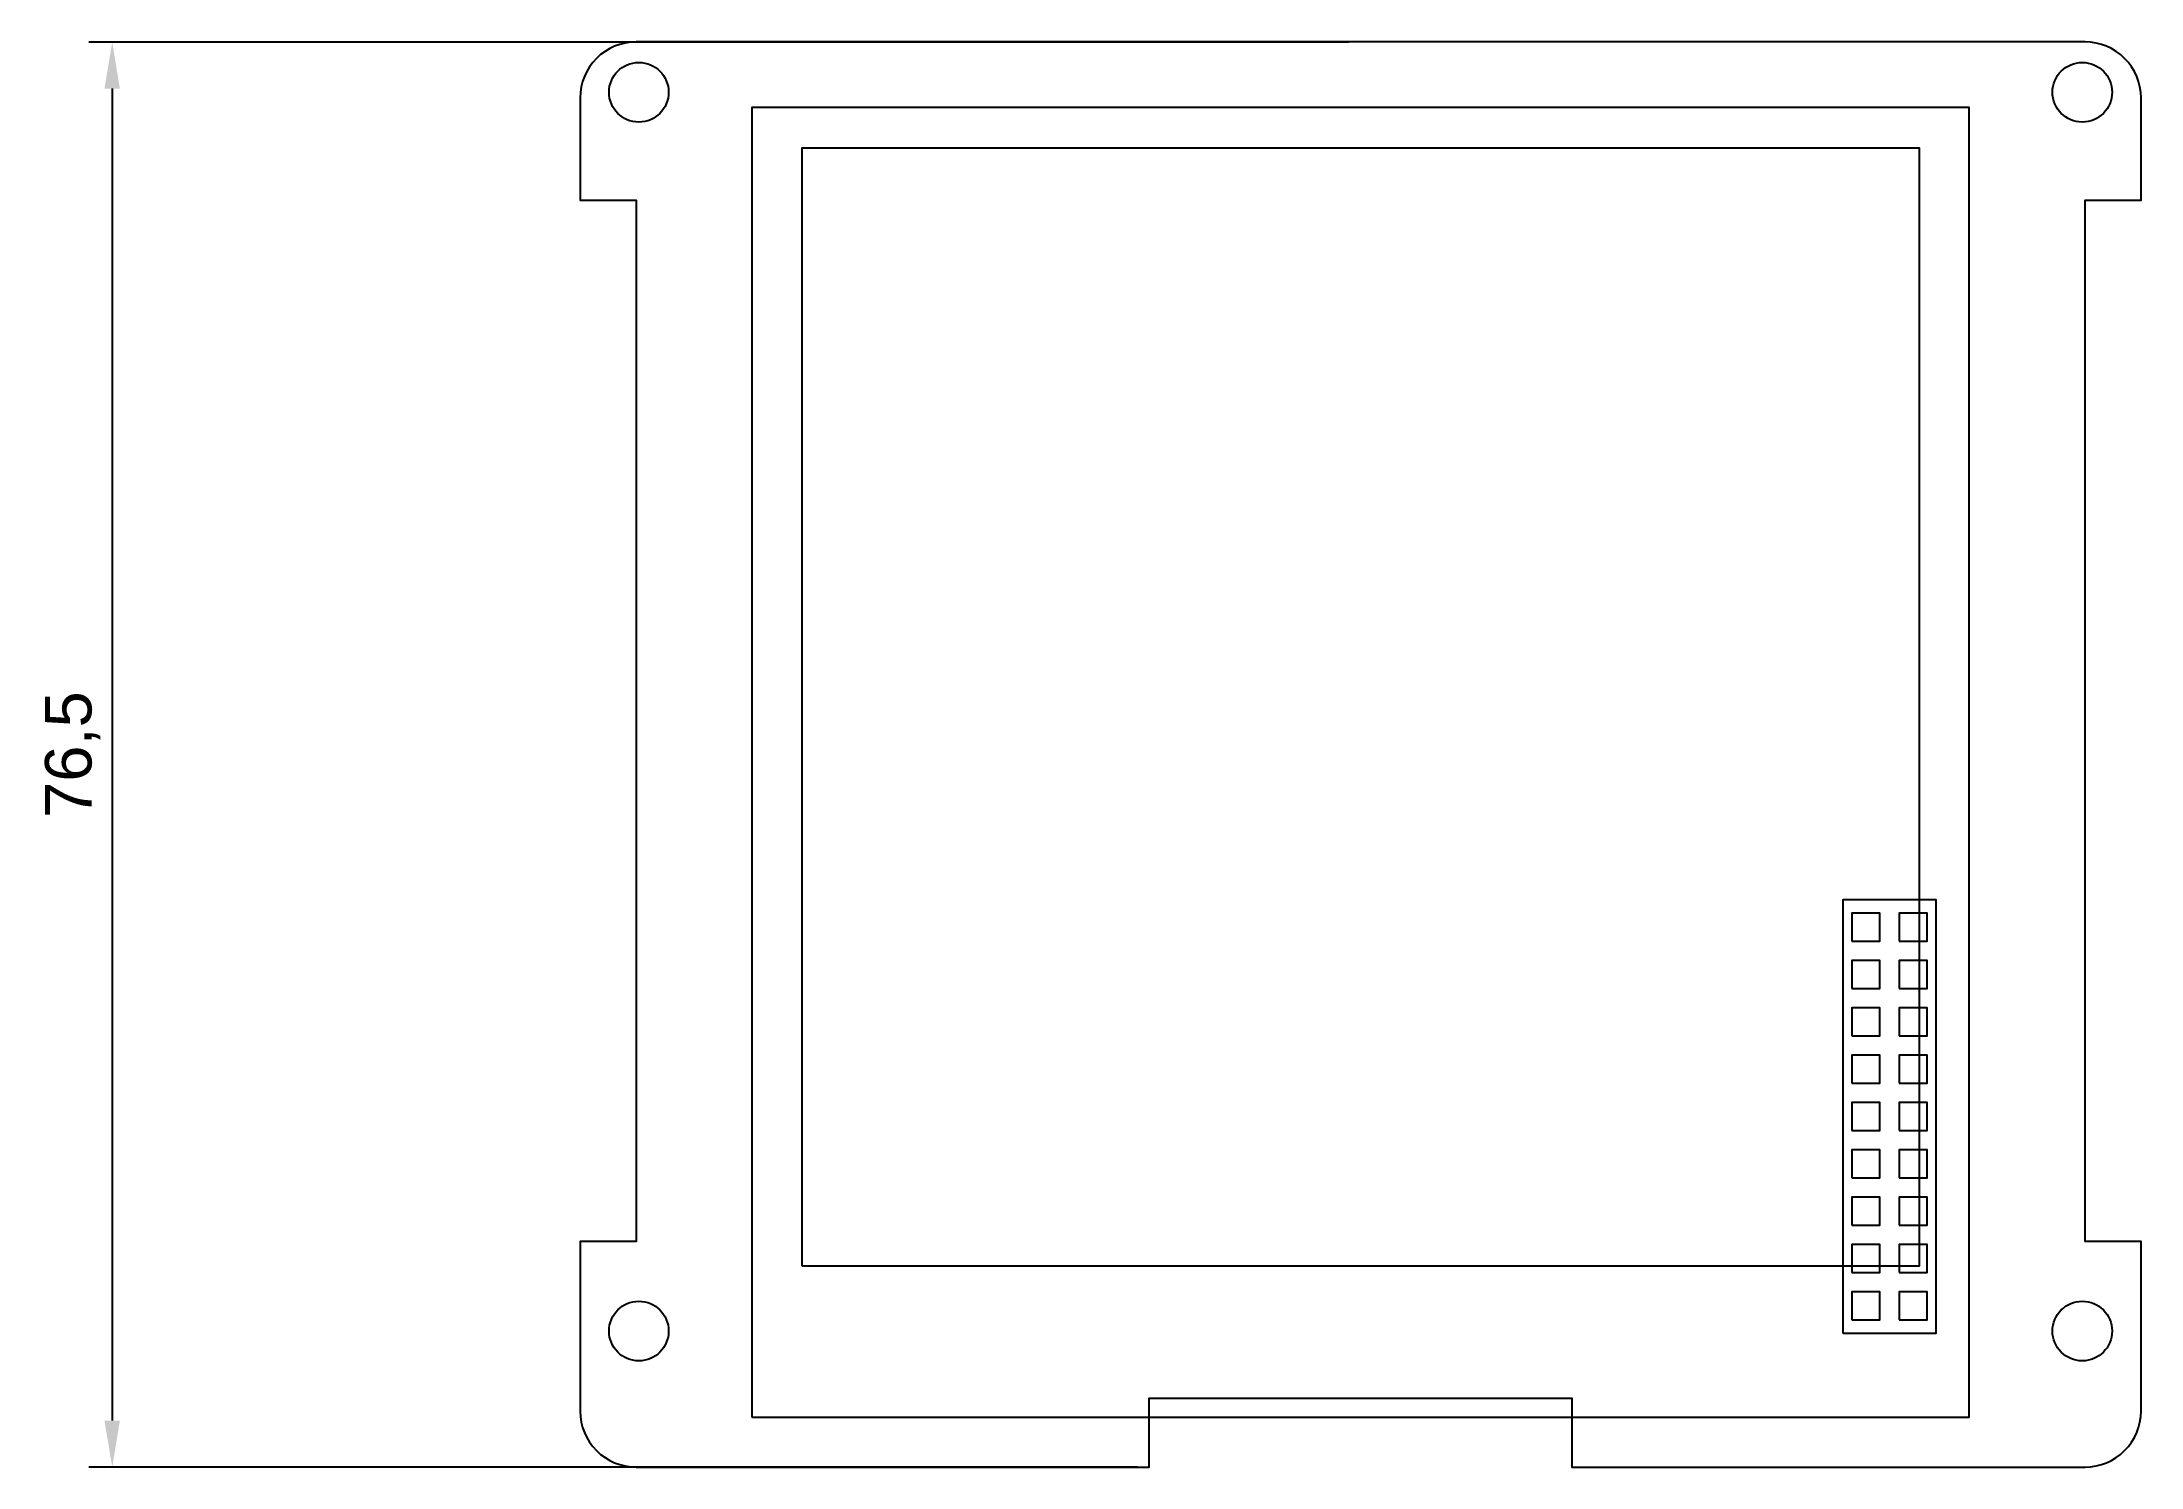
# Model space of a CAD drawing. Header units: millimetres. Extents: x 1476 to 1589, y 1053 to 1129.
import ezdxf

# ---------------------------------------------------------------- set-up
doc = ezdxf.new("R2010")
doc.units = ezdxf.units.MM
doc.styles.get("Standard").update_dxf_attribs({"font": 'arial.ttf'})
doc.dimstyles.new('ISO-25', dxfattribs={"dimtxt": 2.5, "dimasz": 2.5, "dimexe": 1.25, "dimexo": 0.625, "dimtad": 1, "dimtxsty": 'Standard', "dimcen": 2.5, "dimadec": 0, "dimazin": 0, "dimtfac": 1, "dimtmove": 0, "dimatfit": 3, "dimfxl": 1, "dimarcsym": 0})

# ---------------------------------------------------------------- blocks, each defined once
blk = doc.blocks.new('*D15')
at = {"color": 0, "lineweight": -2, "transparency": 16777216}
for p, q in [((1546.3, 1129.16), (1478.66, 1129.16)), ((1479.91, 1126.66), (1479.91, 1055.16)), ((1534.95, 1052.66), (1478.66, 1052.66))]:
    blk.add_line(p, q, dxfattribs=at)
at = {"color": 0, "transparency": 16777216}
for points in [[(1479.49, 1126.66), (1480.32, 1126.66), (1479.91, 1129.16)], [(1479.49, 1055.16), (1480.32, 1055.16), (1479.91, 1052.66)]]:
    blk.add_solid(points, dxfattribs=at)
at = {"layer": 'Defpoints', "color": 0, "transparency": 16777216}
for p in [(1546.93, 1129.16), (1479.91, 1052.66), (1535.58, 1052.66)]:
    blk.add_point(p, dxfattribs=at)
at = {"color": 0, "transparency": 16777216, "insert": (1477.78, 1090.91), "char_height": 2.5, "attachment_point": 5, "rotation": 90}
blk.add_mtext('76,5', dxfattribs=at)

msp = doc.modelspace()

# ---------------------------------------------------------------- linework, layer by layer
msp.add_lwpolyline([(1508.03, 1129.164, 0.4142136), (1505.03, 1126.164), (1505.03, 1120.664), (1508.03, 1120.664), (1508.03, 1064.764), (1505.03, 1064.764), (1505.03, 1055.664, 0.4142136), (1508.03, 1052.664), (1535.58, 1052.664), (1535.58, 1056.364), (1558.28, 1056.364), (1558.28, 1052.664), (1585.83, 1052.664, 0.4142136), (1588.83, 1055.664), (1588.83, 1064.764), (1585.83, 1064.764), (1585.83, 1120.664), (1588.83, 1120.664), (1588.83, 1126.164, 0.4142136), (1585.83, 1129.164)], format="xyb", close=True)
for points in [[(1514.255, 1055.344), (1579.605, 1055.344), (1579.605, 1125.644), (1514.255, 1125.644)], [(1516.93, 1063.464), (1576.93, 1063.464), (1576.93, 1123.464), (1516.93, 1123.464)], [(1572.83, 1059.854), (1577.83, 1059.854), (1577.83, 1083.114), (1572.83, 1083.114)], [(1573.31, 1080.894), (1574.81, 1080.894), (1574.81, 1082.394), (1573.31, 1082.394)], [(1575.85, 1080.894), (1577.35, 1080.894), (1577.35, 1082.394), (1575.85, 1082.394)], [(1573.31, 1078.354), (1574.81, 1078.354), (1574.81, 1079.854), (1573.31, 1079.854)], [(1575.85, 1078.354), (1577.35, 1078.354), (1577.35, 1079.854), (1575.85, 1079.854)], [(1573.31, 1075.814), (1574.81, 1075.814), (1574.81, 1077.314), (1573.31, 1077.314)], [(1575.85, 1075.814), (1577.35, 1075.814), (1577.35, 1077.314), (1575.85, 1077.314)], [(1573.31, 1073.274), (1574.81, 1073.274), (1574.81, 1074.774), (1573.31, 1074.774)], [(1575.85, 1073.274), (1577.35, 1073.274), (1577.35, 1074.774), (1575.85, 1074.774)], [(1573.31, 1070.734), (1574.81, 1070.734), (1574.81, 1072.234), (1573.31, 1072.234)], [(1575.85, 1070.734), (1577.35, 1070.734), (1577.35, 1072.234), (1575.85, 1072.234)], [(1573.31, 1068.194), (1574.81, 1068.194), (1574.81, 1069.694), (1573.31, 1069.694)], [(1575.85, 1068.194), (1577.35, 1068.194), (1577.35, 1069.694), (1575.85, 1069.694)], [(1573.31, 1065.654), (1574.81, 1065.654), (1574.81, 1067.154), (1573.31, 1067.154)], [(1575.85, 1065.654), (1577.35, 1065.654), (1577.35, 1067.154), (1575.85, 1067.154)], [(1573.31, 1063.114), (1574.81, 1063.114), (1574.81, 1064.614), (1573.31, 1064.614)], [(1575.85, 1063.114), (1577.35, 1063.114), (1577.35, 1064.614), (1575.85, 1064.614)], [(1573.31, 1060.574), (1574.81, 1060.574), (1574.81, 1062.074), (1573.31, 1062.074)], [(1575.85, 1060.574), (1577.35, 1060.574), (1577.35, 1062.074), (1575.85, 1062.074)]]:
    msp.add_lwpolyline(points, close=True)
for centre in [(1508.182, 1126.464), (1585.678, 1126.464), (1508.182, 1059.964), (1585.678, 1059.964)]:
    msp.add_circle(centre, 1.6)

# ---------------------------------------------------------------- dimensions: what is measured, and where the dimension line sits
dim = msp.add_linear_dim(base=(1479.905, 1052.664), p1=(1546.93, 1129.164), p2=(1535.58, 1052.664), angle=90, dimstyle='ISO-25')
dim.commit()
dim.dimension.update_dxf_attribs({"geometry": '*D15', "text_midpoint": (1477.778, 1090.914)})

doc.saveas('drawing.dxf')
